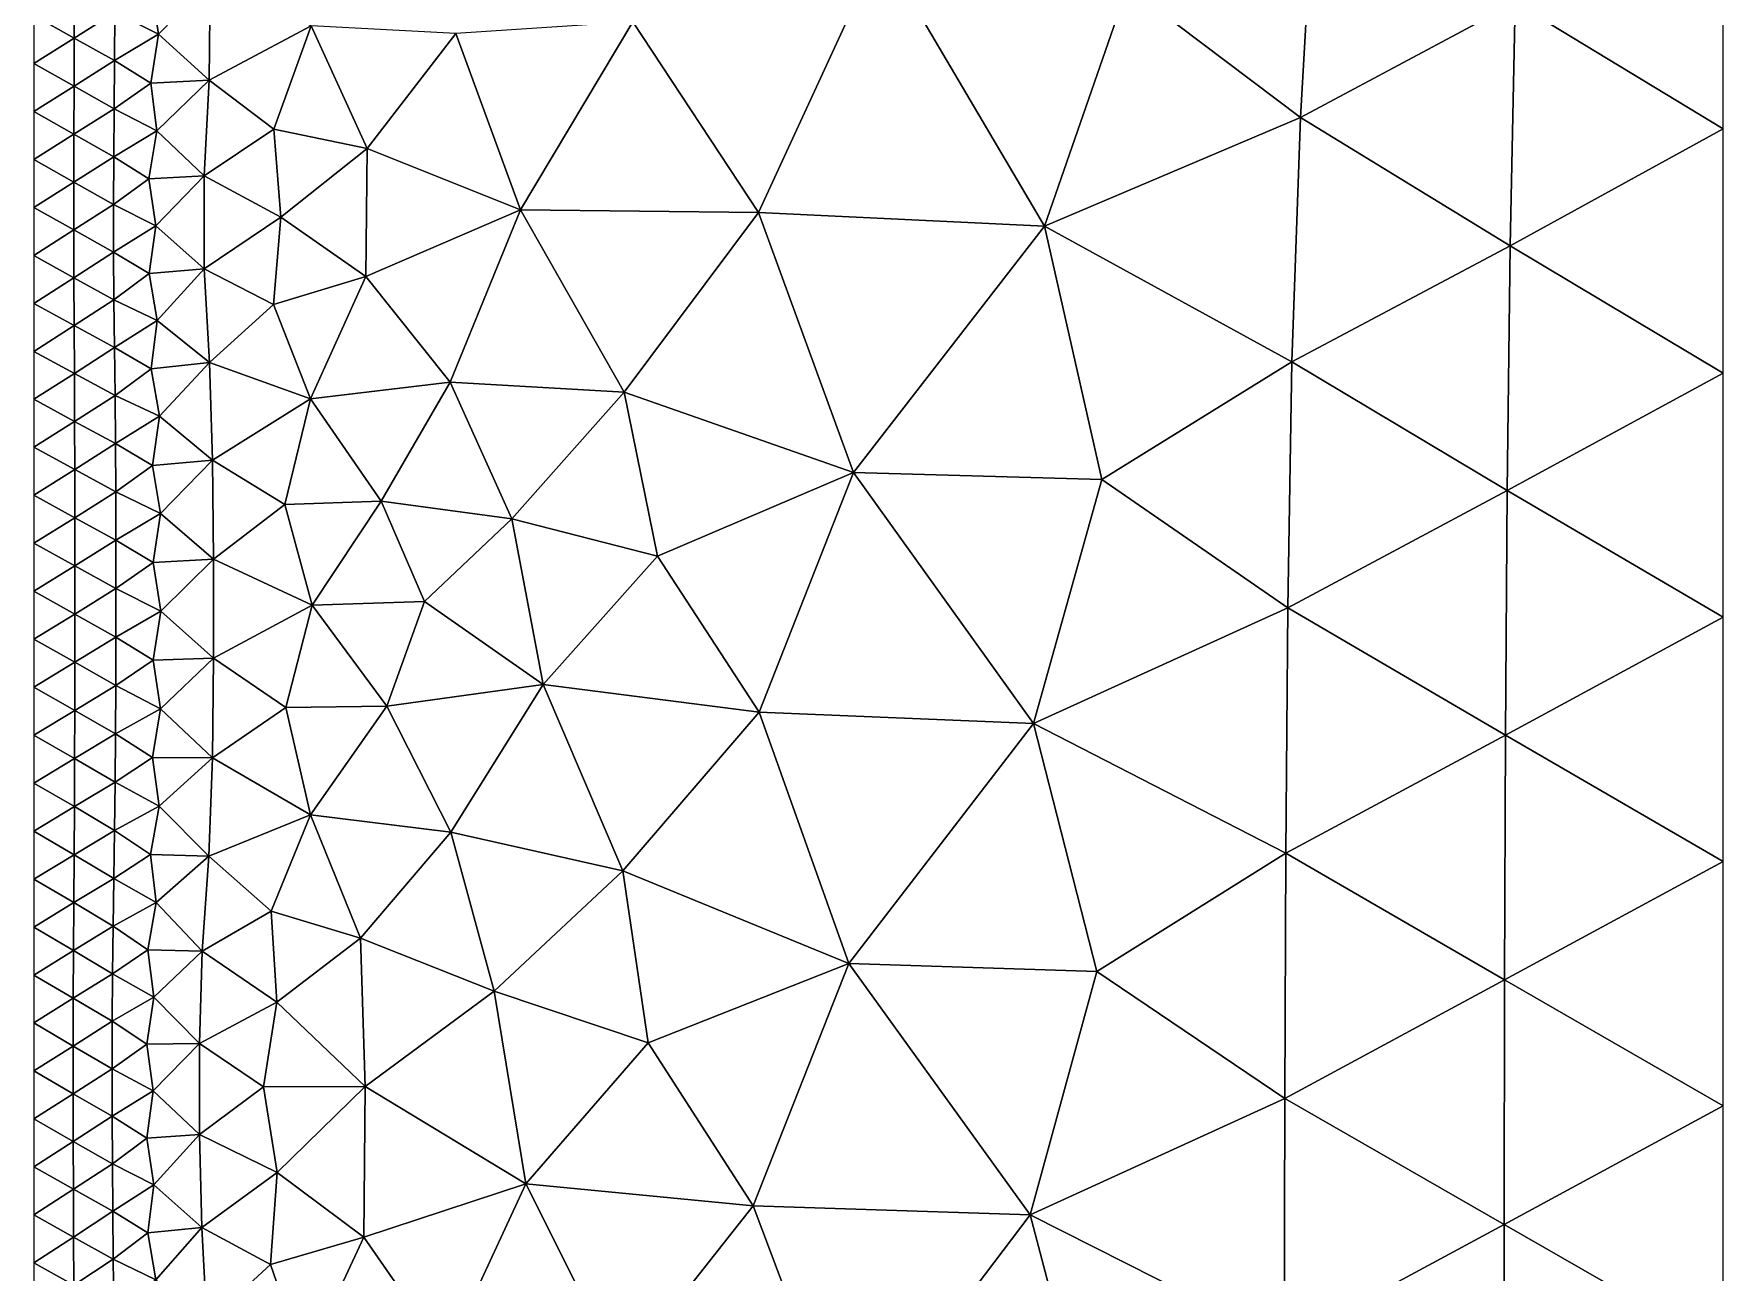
# Model space of a CAD drawing. Header units: metres. Extents: x 2 to 72, y -280 to 0.
# Drawn here: x 2 to 72.5, y -144.3 to -92.6 of the extents above; entities that cross this region are included whole.
import ezdxf

# ---------------------------------------------------------------- set-up
doc = ezdxf.new("R2010")
doc.units = ezdxf.units.M

msp = doc.modelspace()

# ---------------------------------------------------------------- linework, layer by layer
at = {"layer": 'layer', "color": 0}
for points in [[(54.8551, -96.1208), (55.428, -86.1166), (47.6359, -90.6658)], [(54.8551, -96.1208), (63.8251, -91.3292), (55.428, -86.1166)], [(72.5, -96.5876), (72.5, -86.398), (63.8251, -91.3292)], [(32.2429, -100.077), (37.3382, -89.0392), (27.0021, -92.1278)], [(44.1801, -100.652), (37.3382, -89.0392), (32.2429, -100.077)], [(44.1801, -100.652), (47.6359, -90.6658), (37.3382, -89.0392)], [(3.68935, -90.7953), (2, -91.8608), (3.68985, -92.8025)], [(3.68935, -90.7953), (3.68985, -92.8025), (5.37848, -91.7289)], [(6.90155, -90.6283), (5.37848, -91.7289), (7.20717, -92.6353)], [(6.90155, -90.6283), (7.20717, -92.6353), (9.359, -90.4234)], [(9.359, -90.4234), (7.20717, -92.6353), (9.32174, -94.5547)], [(9.359, -90.4234), (9.32174, -94.5547), (13.5791, -92.2878)], [(44.1801, -100.652), (54.8551, -96.1208), (47.6359, -90.6658)], [(63.6125, -101.476), (63.8251, -91.3292), (54.8551, -96.1208)], [(63.6125, -101.476), (72.5, -96.5876), (63.8251, -91.3292)], [(2, -91.8608), (2, -93.8622), (3.68985, -92.8025)], [(5.37848, -91.7289), (3.68985, -92.8025), (5.37328, -93.7426)], [(5.37848, -91.7289), (5.37328, -93.7426), (7.20717, -92.6353)], [(13.5791, -92.2878), (9.32174, -94.5547), (12.0154, -96.6081)], [(13.5791, -92.2878), (12.0154, -96.6081), (15.9109, -97.4071)], [(13.5791, -92.2878), (15.9109, -97.4071), (19.6098, -92.6111)], [(22.316, -99.9617), (27.0021, -92.1278), (19.6098, -92.6111)], [(32.2429, -100.077), (27.0021, -92.1278), (22.316, -99.9617)], [(3.68985, -92.8025), (2, -93.8622), (3.68484, -94.8078)], [(3.68985, -92.8025), (3.68484, -94.8078), (5.37328, -93.7426)], [(7.20717, -92.6353), (5.37328, -93.7426), (6.88454, -94.6799)], [(7.20717, -92.6353), (6.88454, -94.6799), (9.32174, -94.5547)], [(19.6098, -92.6111), (15.9109, -97.4071), (22.316, -99.9617)], [(5.37328, -93.7426), (3.68484, -94.8078), (5.3564, -95.7505)], [(5.37328, -93.7426), (5.3564, -95.7505), (6.88454, -94.6799)], [(2, -93.8622), (2, -95.8637), (3.68484, -94.8078)], [(3.68484, -94.8078), (2, -95.8637), (3.67696, -96.8098)], [(3.68484, -94.8078), (3.67696, -96.8098), (5.3564, -95.7505)], [(6.88454, -94.6799), (5.3564, -95.7505), (7.14107, -96.6673)], [(6.88454, -94.6799), (7.14107, -96.6673), (9.32174, -94.5547)], [(9.32174, -94.5547), (7.14107, -96.6673), (9.10879, -98.5505)], [(9.32174, -94.5547), (9.10879, -98.5505), (12.0154, -96.6081)], [(2, -95.8637), (2, -97.8652), (3.67696, -96.8098)], [(5.3564, -95.7505), (3.67696, -96.8098), (5.33702, -97.7495)], [(5.3564, -95.7505), (5.33702, -97.7495), (7.14107, -96.6673)], [(54.5053, -106.315), (54.8551, -96.1208), (44.1801, -100.652)], [(54.5053, -106.315), (63.6125, -101.476), (54.8551, -96.1208)], [(3.67696, -96.8098), (2, -97.8652), (3.67032, -98.8082)], [(3.67696, -96.8098), (3.67032, -98.8082), (5.33702, -97.7495)], [(7.14107, -96.6673), (5.33702, -97.7495), (6.80693, -98.6766)], [(7.14107, -96.6673), (6.80693, -98.6766), (9.10879, -98.5505)], [(12.0154, -96.6081), (9.10879, -98.5505), (12.3113, -100.272)], [(12.0154, -96.6081), (12.3113, -100.272), (15.9109, -97.4071)], [(72.5, -106.777), (72.5, -96.5876), (63.6125, -101.476)], [(2, -97.8652), (2, -99.8667), (3.67032, -98.8082)], [(5.33702, -97.7495), (3.67032, -98.8082), (5.32469, -99.7406)], [(5.33702, -97.7495), (5.32469, -99.7406), (6.80693, -98.6766)], [(15.9109, -97.4071), (12.3113, -100.272), (15.8518, -102.751)], [(15.9109, -97.4071), (15.8518, -102.751), (22.316, -99.9617)], [(6.80693, -98.6766), (5.32469, -99.7406), (7.08805, -100.632)], [(6.80693, -98.6766), (7.08805, -100.632), (9.10879, -98.5505)], [(9.10879, -98.5505), (7.08805, -100.632), (9.10933, -102.422)], [(9.10879, -98.5505), (9.10933, -102.422), (12.3113, -100.272)], [(3.67032, -98.8082), (2, -99.8667), (3.66847, -100.804)], [(3.67032, -98.8082), (3.66847, -100.804), (5.32469, -99.7406)], [(2, -99.8667), (2, -101.868), (3.66847, -100.804)], [(5.32469, -99.7406), (3.66847, -100.804), (5.32662, -101.728)], [(5.32469, -99.7406), (5.32662, -101.728), (7.08805, -100.632)], [(22.316, -99.9617), (15.8518, -102.751), (19.3765, -107.162)], [(26.6352, -107.572), (22.316, -99.9617), (19.3765, -107.162)], [(26.6352, -107.572), (32.2429, -100.077), (22.316, -99.9617)], [(36.213, -110.922), (32.2429, -100.077), (26.6352, -107.572)], [(36.213, -110.922), (44.1801, -100.652), (32.2429, -100.077)], [(3.66847, -100.804), (2, -101.868), (3.67278, -102.8)], [(3.66847, -100.804), (3.67278, -102.8), (5.32662, -101.728)], [(7.08805, -100.632), (5.32662, -101.728), (6.81055, -102.626)], [(7.08805, -100.632), (6.81055, -102.626), (9.10933, -102.422)], [(12.3113, -100.272), (9.10933, -102.422), (11.9976, -103.922)], [(12.3113, -100.272), (11.9976, -103.922), (15.8518, -102.751)], [(46.5751, -111.214), (44.1801, -100.652), (36.213, -110.922)], [(46.5751, -111.214), (54.5053, -106.315), (44.1801, -100.652)], [(63.4807, -111.675), (63.6125, -101.476), (54.5053, -106.315)], [(63.4807, -111.675), (72.5, -106.777), (63.6125, -101.476)], [(2, -101.868), (2, -103.87), (3.67278, -102.8)], [(5.32662, -101.728), (3.67278, -102.8), (5.34272, -103.716)], [(5.32662, -101.728), (5.34272, -103.716), (6.81055, -102.626)], [(3.67278, -102.8), (2, -103.87), (3.68172, -104.796)], [(3.67278, -102.8), (3.68172, -104.796), (5.34272, -103.716)], [(6.81055, -102.626), (5.34272, -103.716), (7.14897, -104.579)], [(6.81055, -102.626), (7.14897, -104.579), (9.10933, -102.422)], [(9.10933, -102.422), (7.14897, -104.579), (9.33448, -106.343)], [(9.10933, -102.422), (9.33448, -106.343), (11.9976, -103.922)], [(11.9976, -103.922), (13.5449, -107.848), (15.8518, -102.751)], [(15.8518, -102.751), (13.5449, -107.848), (19.3765, -107.162)], [(2, -103.87), (2, -105.871), (3.68172, -104.796)], [(5.34272, -103.716), (3.68172, -104.796), (5.36619, -105.709)], [(5.34272, -103.716), (5.36619, -105.709), (7.14897, -104.579)], [(11.9976, -103.922), (9.33448, -106.343), (13.5449, -107.848)], [(3.68172, -104.796), (2, -105.871), (3.69226, -106.796)], [(3.68172, -104.796), (3.69226, -106.796), (5.36619, -105.709)], [(7.14897, -104.579), (5.36619, -105.709), (6.89954, -106.597)], [(7.14897, -104.579), (6.89954, -106.597), (9.33448, -106.343)], [(5.36619, -105.709), (3.69226, -106.796), (5.39011, -107.71)], [(5.36619, -105.709), (5.39011, -107.71), (6.89954, -106.597)], [(2, -105.871), (2, -107.873), (3.69226, -106.796)], [(6.89954, -106.597), (7.243, -108.578), (9.33448, -106.343)], [(9.33448, -106.343), (7.243, -108.578), (9.46286, -110.409)], [(9.33448, -106.343), (9.46286, -110.409), (13.5449, -107.848)], [(54.3307, -116.577), (54.5053, -106.315), (46.5751, -111.214)], [(54.3307, -116.577), (63.4807, -111.675), (54.5053, -106.315)], [(3.69226, -106.796), (2, -107.873), (3.70134, -108.8)], [(3.69226, -106.796), (3.70134, -108.8), (5.39011, -107.71)], [(6.89954, -106.597), (5.39011, -107.71), (7.243, -108.578)], [(72.5, -116.967), (72.5, -106.777), (63.4807, -111.675)], [(5.39011, -107.71), (3.70134, -108.8), (5.40695, -109.719)], [(5.39011, -107.71), (5.40695, -109.719), (7.243, -108.578)], [(13.5449, -107.848), (9.46286, -110.409), (12.476, -112.26)], [(13.5449, -107.848), (12.476, -112.26), (16.4905, -112.121)], [(13.5449, -107.848), (16.4905, -112.121), (19.3765, -107.162)], [(19.3765, -107.162), (16.4905, -112.121), (21.9425, -112.863)], [(21.9425, -112.863), (26.6352, -107.572), (19.3765, -107.162)], [(28.0256, -114.412), (26.6352, -107.572), (21.9425, -112.863)], [(28.0256, -114.412), (36.213, -110.922), (26.6352, -107.572)], [(2, -107.873), (2, -109.874), (3.70134, -108.8)], [(3.70134, -108.8), (2, -109.874), (3.70763, -110.806)], [(3.70134, -108.8), (3.70763, -110.806), (5.40695, -109.719)], [(7.243, -108.578), (5.40695, -109.719), (6.96075, -110.627)], [(7.243, -108.578), (6.96075, -110.627), (9.46286, -110.409)], [(2, -109.874), (2, -111.876), (3.70763, -110.806)], [(5.40695, -109.719), (3.70763, -110.806), (5.41822, -111.734)], [(5.40695, -109.719), (5.41822, -111.734), (6.96075, -110.627)], [(6.96075, -110.627), (5.41822, -111.734), (7.28752, -112.633)], [(6.96075, -110.627), (7.28752, -112.633), (9.46286, -110.409)], [(9.46286, -110.409), (7.28752, -112.633), (9.49923, -114.544)], [(9.46286, -110.409), (9.49923, -114.544), (12.476, -112.26)], [(3.70763, -110.806), (2, -111.876), (3.7113, -112.814)], [(3.70763, -110.806), (3.7113, -112.814), (5.41822, -111.734)], [(32.2671, -120.924), (36.213, -110.922), (28.0256, -114.412)], [(43.7153, -121.396), (36.213, -110.922), (32.2671, -120.924)], [(43.7153, -121.396), (46.5751, -111.214), (36.213, -110.922)], [(43.7153, -121.396), (54.3307, -116.577), (46.5751, -111.214)], [(2, -111.876), (2, -113.877), (3.7113, -112.814)], [(5.41822, -111.734), (3.7113, -112.814), (5.4236, -113.752)], [(5.41822, -111.734), (5.4236, -113.752), (7.28752, -112.633)], [(63.4116, -121.888), (63.4807, -111.675), (54.3307, -116.577)], [(63.4116, -121.888), (72.5, -116.967), (63.4807, -111.675)], [(7.28752, -112.633), (5.4236, -113.752), (6.98029, -114.687)], [(7.28752, -112.633), (6.98029, -114.687), (9.49923, -114.544)], [(12.476, -112.26), (9.49923, -114.544), (13.6174, -116.455)], [(12.476, -112.26), (13.6174, -116.455), (16.4905, -112.121)], [(16.4905, -112.121), (13.6174, -116.455), (18.3049, -116.309)], [(16.4905, -112.121), (18.3049, -116.309), (21.9425, -112.863)], [(3.7113, -112.814), (2, -113.877), (3.71295, -114.823)], [(3.7113, -112.814), (3.71295, -114.823), (5.4236, -113.752)], [(23.2615, -119.774), (21.9425, -112.863), (18.3049, -116.309)], [(23.2615, -119.774), (28.0256, -114.412), (21.9425, -112.863)], [(2, -113.877), (2, -115.879), (3.71295, -114.823)], [(5.4236, -113.752), (3.71295, -114.823), (5.42595, -115.77)], [(5.4236, -113.752), (5.42595, -115.77), (6.98029, -114.687)], [(3.71295, -114.823), (2, -115.879), (3.71318, -116.832)], [(3.71295, -114.823), (3.71318, -116.832), (5.42595, -115.77)], [(6.98029, -114.687), (5.42595, -115.77), (7.29802, -116.705)], [(6.98029, -114.687), (7.29802, -116.705), (9.49923, -114.544)], [(9.49923, -114.544), (7.29802, -116.705), (9.50474, -118.674)], [(9.49923, -114.544), (9.50474, -118.674), (13.6174, -116.455)], [(32.2671, -120.924), (28.0256, -114.412), (23.2615, -119.774)], [(2, -115.879), (2, -117.88), (3.71318, -116.832)], [(5.42595, -115.77), (3.71318, -116.832), (5.42545, -117.789)], [(5.42595, -115.77), (5.42545, -117.789), (7.29802, -116.705)], [(13.6174, -116.455), (16.7284, -120.681), (18.3049, -116.309)], [(18.3049, -116.309), (16.7284, -120.681), (23.2615, -119.774)], [(3.71318, -116.832), (2, -117.88), (3.71194, -118.842)], [(3.71318, -116.832), (3.71194, -118.842), (5.42545, -117.789)], [(7.29802, -116.705), (5.42545, -117.789), (6.98025, -118.75)], [(7.29802, -116.705), (6.98025, -118.75), (9.50474, -118.674)], [(13.6174, -116.455), (9.50474, -118.674), (12.5247, -120.726)], [(13.6174, -116.455), (12.5247, -120.726), (16.7284, -120.681)], [(54.2468, -126.813), (54.3307, -116.577), (43.7153, -121.396)], [(54.2468, -126.813), (63.4116, -121.888), (54.3307, -116.577)], [(72.5, -127.156), (72.5, -116.967), (63.4116, -121.888)], [(2, -117.88), (2, -119.881), (3.71194, -118.842)], [(5.42545, -117.789), (3.71194, -118.842), (5.42155, -119.809)], [(5.42545, -117.789), (5.42155, -119.809), (6.98025, -118.75)], [(3.71194, -118.842), (2, -119.881), (3.7088, -120.851)], [(3.71194, -118.842), (3.7088, -120.851), (5.42155, -119.809)], [(6.98025, -118.75), (5.42155, -119.809), (7.2857, -120.782)], [(6.98025, -118.75), (7.2857, -120.782), (9.50474, -118.674)], [(9.50474, -118.674), (7.2857, -120.782), (9.46146, -122.836)], [(9.50474, -118.674), (9.46146, -122.836), (12.5247, -120.726)], [(5.42155, -119.809), (3.7088, -120.851), (5.41311, -121.827)], [(5.42155, -119.809), (5.41311, -121.827), (7.2857, -120.782)], [(16.7284, -120.681), (19.4088, -125.932), (23.2615, -119.774)], [(26.5876, -127.538), (23.2615, -119.774), (19.4088, -125.932)], [(26.5876, -127.538), (32.2671, -120.924), (23.2615, -119.774)], [(2, -119.881), (2, -121.883), (3.7088, -120.851)], [(3.7088, -120.851), (2, -121.883), (3.70292, -122.86)], [(3.7088, -120.851), (3.70292, -122.86), (5.41311, -121.827)], [(7.2857, -120.782), (5.41311, -121.827), (6.95336, -122.819)], [(7.2857, -120.782), (6.95336, -122.819), (9.46146, -122.836)], [(12.5247, -120.726), (9.46146, -122.836), (13.5437, -125.208)], [(12.5247, -120.726), (13.5437, -125.208), (16.7284, -120.681)], [(16.7284, -120.681), (13.5437, -125.208), (19.4088, -125.932)], [(36.0134, -131.41), (32.2671, -120.924), (26.5876, -127.538)], [(36.0134, -131.41), (43.7153, -121.396), (32.2671, -120.924)], [(2, -121.883), (2, -123.884), (3.70292, -122.86)], [(5.41311, -121.827), (3.70292, -122.86), (5.3971, -123.845)], [(5.41311, -121.827), (5.3971, -123.845), (6.95336, -122.819)], [(46.3577, -131.74), (43.7153, -121.396), (36.0134, -131.41)], [(46.3577, -131.74), (54.2468, -126.813), (43.7153, -121.396)], [(63.3765, -132.096), (63.4116, -121.888), (54.2468, -126.813)], [(63.3765, -132.096), (72.5, -127.156), (63.4116, -121.888)], [(3.70292, -122.86), (2, -123.884), (3.69391, -124.867)], [(3.70292, -122.86), (3.69391, -124.867), (5.3971, -123.845)], [(6.95336, -122.819), (5.3971, -123.845), (7.22718, -124.85)], [(6.95336, -122.819), (7.22718, -124.85), (9.46146, -122.836)], [(9.46146, -122.836), (7.22718, -124.85), (9.29772, -126.936)], [(9.46146, -122.836), (9.29772, -126.936), (13.5437, -125.208)], [(2, -123.884), (2, -125.886), (3.69391, -124.867)], [(5.3971, -123.845), (3.69391, -124.867), (5.37466, -125.855)], [(5.3971, -123.845), (5.37466, -125.855), (7.22718, -124.85)], [(3.69391, -124.867), (2, -125.886), (3.68195, -126.87)], [(3.69391, -124.867), (3.68195, -126.87), (5.37466, -125.855)], [(7.22718, -124.85), (5.37466, -125.855), (6.87428, -126.859)], [(7.22718, -124.85), (6.87428, -126.859), (9.29772, -126.936)], [(13.5437, -125.208), (9.29772, -126.936), (11.8999, -129.225)], [(13.5437, -125.208), (11.8999, -129.225), (15.6407, -130.36)], [(13.5437, -125.208), (15.6407, -130.36), (19.4088, -125.932)], [(2, -125.886), (2, -127.887), (3.68195, -126.87)], [(5.37466, -125.855), (3.68195, -126.87), (5.34451, -127.858)], [(5.37466, -125.855), (5.34451, -127.858), (6.87428, -126.859)], [(19.4088, -125.932), (15.6407, -130.36), (21.2075, -132.561)], [(21.2075, -132.561), (26.5876, -127.538), (19.4088, -125.932)], [(3.68195, -126.87), (2, -127.887), (3.66864, -128.87)], [(3.68195, -126.87), (3.66864, -128.87), (5.34451, -127.858)], [(6.87428, -126.859), (5.34451, -127.858), (7.10963, -128.863)], [(6.87428, -126.859), (7.10963, -128.863), (9.29772, -126.936)], [(54.2015, -137.036), (54.2468, -126.813), (46.3577, -131.74)], [(54.2015, -137.036), (63.3765, -132.096), (54.2468, -126.813)], [(9.29772, -126.936), (7.10963, -128.863), (9.02098, -130.893)], [(9.29772, -126.936), (9.02098, -130.893), (11.8999, -129.225)], [(27.6416, -134.722), (26.5876, -127.538), (21.2075, -132.561)], [(27.6416, -134.722), (36.0134, -131.41), (26.5876, -127.538)], [(72.5, -137.346), (72.5, -127.156), (63.3765, -132.096)], [(2, -127.887), (2, -129.889), (3.66864, -128.87)], [(5.34451, -127.858), (3.66864, -128.87), (5.31487, -129.853)], [(5.34451, -127.858), (5.31487, -129.853), (7.10963, -128.863)], [(3.66864, -128.87), (2, -129.889), (3.65663, -130.866)], [(3.66864, -128.87), (3.65663, -130.866), (5.31487, -129.853)], [(7.10963, -128.863), (5.31487, -129.853), (6.76156, -130.839)], [(7.10963, -128.863), (6.76156, -130.839), (9.02098, -130.893)], [(11.8999, -129.225), (9.02098, -130.893), (12.1382, -133.017)], [(11.8999, -129.225), (12.1382, -133.017), (15.6407, -130.36)], [(2, -129.889), (2, -131.89), (3.65663, -130.866)], [(5.31487, -129.853), (3.65663, -130.866), (5.28996, -131.84)], [(5.31487, -129.853), (5.28996, -131.84), (6.76156, -130.839)], [(15.6407, -130.36), (12.1382, -133.017), (15.831, -136.538)], [(15.6407, -130.36), (15.831, -136.538), (21.2075, -132.561)], [(3.65663, -130.866), (2, -131.89), (3.64814, -132.86)], [(3.65663, -130.866), (3.64814, -132.86), (5.28996, -131.84)], [(6.76156, -130.839), (5.28996, -131.84), (7.00984, -132.811)], [(6.76156, -130.839), (7.00984, -132.811), (9.02098, -130.893)], [(9.02098, -130.893), (7.00984, -132.811), (8.91801, -134.742)], [(9.02098, -130.893), (8.91801, -134.742), (12.1382, -133.017)], [(32.0131, -141.521), (36.0134, -131.41), (27.6416, -134.722)], [(43.582, -141.891), (36.0134, -131.41), (32.0131, -141.521)], [(43.582, -141.891), (46.3577, -131.74), (36.0134, -131.41)], [(43.582, -141.891), (54.2015, -137.036), (46.3577, -131.74)], [(2, -131.89), (2, -133.892), (3.64814, -132.86)], [(5.28996, -131.84), (3.64814, -132.86), (5.27613, -133.822)], [(5.28996, -131.84), (5.27613, -133.822), (7.00984, -132.811)], [(63.3573, -142.299), (63.3765, -132.096), (54.2015, -137.036)], [(63.3573, -142.299), (72.5, -137.346), (63.3765, -132.096)], [(3.64814, -132.86), (2, -133.892), (3.64387, -134.852)], [(3.64814, -132.86), (3.64387, -134.852), (5.27613, -133.822)], [(7.00984, -132.811), (5.27613, -133.822), (6.71077, -134.773)], [(7.00984, -132.811), (6.71077, -134.773), (8.91801, -134.742)], [(12.1382, -133.017), (8.91801, -134.742), (11.5805, -136.559)], [(12.1382, -133.017), (11.5805, -136.559), (15.831, -136.538)], [(21.2075, -132.561), (15.831, -136.538), (22.539, -140.607)], [(22.539, -140.607), (27.6416, -134.722), (21.2075, -132.561)], [(2, -133.892), (2, -135.893), (3.64387, -134.852)], [(5.27613, -133.822), (3.64387, -134.852), (5.27023, -135.8)], [(5.27613, -133.822), (5.27023, -135.8), (6.71077, -134.773)], [(3.64387, -134.852), (2, -135.893), (3.64324, -136.843)], [(3.64387, -134.852), (3.64324, -136.843), (5.27023, -135.8)], [(6.71077, -134.773), (5.27023, -135.8), (6.98441, -136.722)], [(6.71077, -134.773), (6.98441, -136.722), (8.91801, -134.742)], [(8.91801, -134.742), (6.98441, -136.722), (8.9217, -138.549)], [(8.91801, -134.742), (8.9217, -138.549), (11.5805, -136.559)], [(32.0131, -141.521), (27.6416, -134.722), (22.539, -140.607)], [(2, -135.893), (2, -137.895), (3.64324, -136.843)], [(5.27023, -135.8), (3.64324, -136.843), (5.272, -137.779)], [(5.27023, -135.8), (5.272, -137.779), (6.98441, -136.722)], [(6.98441, -136.722), (5.272, -137.779), (6.71473, -138.693)], [(6.98441, -136.722), (6.71473, -138.693), (8.9217, -138.549)], [(11.5805, -136.559), (8.9217, -138.549), (12.1568, -140.127)], [(11.5805, -136.559), (12.1568, -140.127), (15.831, -136.538)], [(15.831, -136.538), (12.1568, -140.127), (15.7754, -142.826)], [(15.831, -136.538), (15.7754, -142.826), (22.539, -140.607)], [(3.64324, -136.843), (2, -137.895), (3.64583, -138.835)], [(3.64324, -136.843), (3.64583, -138.835), (5.272, -137.779)], [(54.175, -147.248), (54.2015, -137.036), (43.582, -141.891)], [(54.175, -147.248), (63.3573, -142.299), (54.2015, -137.036)], [(72.5, -147.536), (72.5, -137.346), (63.3573, -142.299)], [(2, -137.895), (2, -139.896), (3.64583, -138.835)], [(5.272, -137.779), (3.64583, -138.835), (5.28041, -139.761)], [(5.272, -137.779), (5.28041, -139.761), (6.71473, -138.693)], [(3.64583, -138.835), (2, -139.896), (3.65124, -140.83)], [(3.64583, -138.835), (3.65124, -140.83), (5.28041, -139.761)], [(6.71473, -138.693), (5.28041, -139.761), (7.0133, -140.642)], [(6.71473, -138.693), (7.0133, -140.642), (8.9217, -138.549)], [(8.9217, -138.549), (7.0133, -140.642), (9.01371, -142.422)], [(8.9217, -138.549), (9.01371, -142.422), (12.1568, -140.127)], [(2, -139.896), (2, -141.898), (3.65124, -140.83)], [(5.28041, -139.761), (3.65124, -140.83), (5.29454, -141.749)], [(5.28041, -139.761), (5.29454, -141.749), (7.0133, -140.642)], [(12.1568, -140.127), (9.01371, -142.422), (11.876, -143.966)], [(12.1568, -140.127), (11.876, -143.966), (15.7754, -142.826)], [(3.65124, -140.83), (2, -141.898), (3.65918, -142.827)], [(3.65124, -140.83), (3.65918, -142.827), (5.29454, -141.749)], [(7.0133, -140.642), (5.29454, -141.749), (6.76309, -142.643)], [(7.0133, -140.642), (6.76309, -142.643), (9.01371, -142.422)], [(22.539, -140.607), (15.7754, -142.826), (19.2043, -147.776)], [(26.5008, -148.509), (22.539, -140.607), (19.2043, -147.776)], [(26.5008, -148.509), (32.0131, -141.521), (22.539, -140.607)], [(35.9584, -151.958), (32.0131, -141.521), (26.5008, -148.509)], [(35.9584, -151.958), (43.582, -141.891), (32.0131, -141.521)], [(2, -141.898), (2, -143.899), (3.65918, -142.827)], [(5.29454, -141.749), (3.65918, -142.827), (5.31523, -143.743)], [(5.29454, -141.749), (5.31523, -143.743), (6.76309, -142.643)], [(46.2849, -152.197), (43.582, -141.891), (35.9584, -151.958)], [(46.2849, -152.197), (54.175, -147.248), (43.582, -141.891)], [(63.3437, -152.498), (63.3573, -142.299), (54.175, -147.248)], [(63.3437, -152.498), (72.5, -147.536), (63.3573, -142.299)], [(3.65918, -142.827), (2, -143.899), (3.6683, -144.827)], [(3.65918, -142.827), (3.6683, -144.827), (5.31523, -143.743)], [(6.76309, -142.643), (5.31523, -143.743), (7.09403, -144.612)], [(6.76309, -142.643), (7.09403, -144.612), (9.01371, -142.422)], [(9.01371, -142.422), (7.09403, -144.612), (9.22408, -146.416)], [(9.01371, -142.422), (9.22408, -146.416), (11.876, -143.966)], [(11.876, -143.966), (13.3084, -148.106), (15.7754, -142.826)], [(15.7754, -142.826), (13.3084, -148.106), (19.2043, -147.776)], [(5.31523, -143.743), (3.6683, -144.827), (5.33596, -145.745)], [(5.31523, -143.743), (5.33596, -145.745), (7.09403, -144.612)], [(2, -143.899), (2, -145.901), (3.6683, -144.827)], [(11.876, -143.966), (9.22408, -146.416), (13.3084, -148.106)]]:
    msp.add_3dface(points, dxfattribs=at)

doc.saveas('drawing.dxf')
